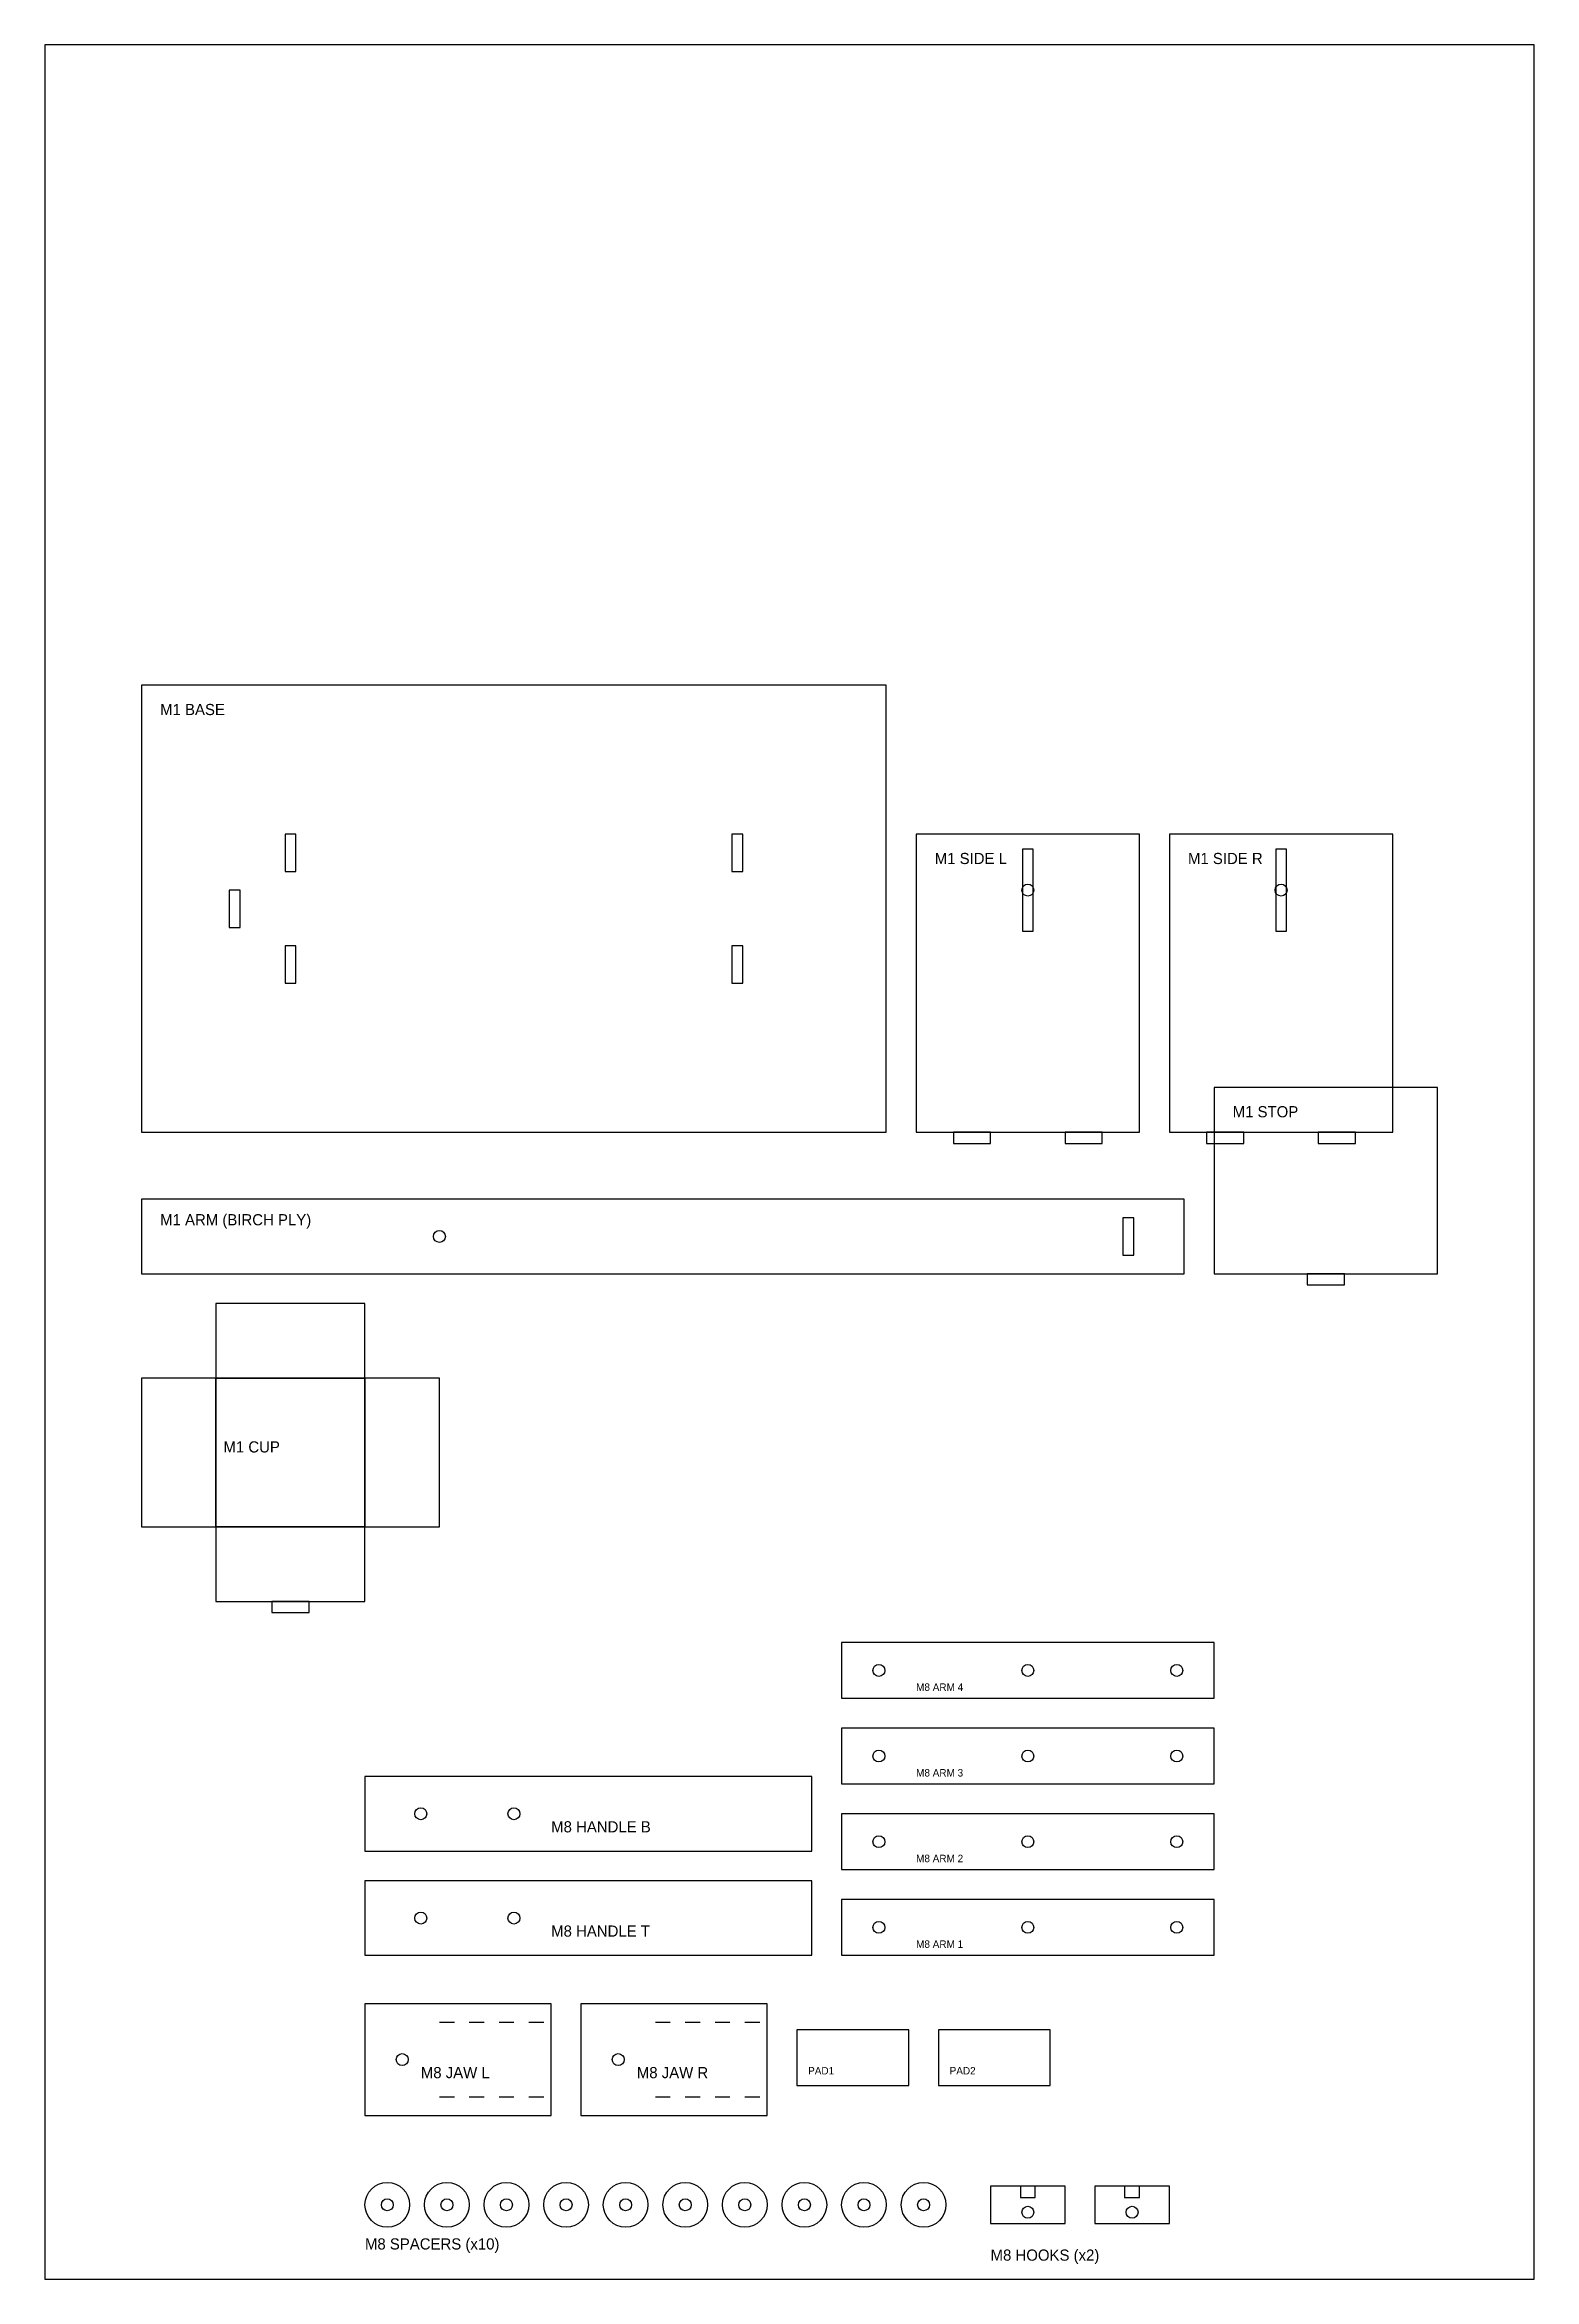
# Model space of a CAD drawing. Header units: metres. Extents: x 0 to 400, y 0 to 600.
import ezdxf

# ---------------------------------------------------------------- set-up
doc = ezdxf.new("R2010")
doc.units = ezdxf.units.M
for name, color, linetype in [('CUTS', 7, 'Continuous'), ('ENGRAVE', 1, 'Continuous'), ('SHEET', 8, 'Continuous')]:
    doc.layers.add(name, color=color, linetype=linetype)

msp = doc.modelspace()

# ---------------------------------------------------------------- linework, layer by layer
at = {"layer": 'CUTS'}
for points in [[(26, 308), (226, 308), (226, 428), (26, 428)], [(64.55, 378), (67.45, 378), (67.45, 388), (64.55, 388)], [(184.55, 378), (187.45, 378), (187.45, 388), (184.55, 388)], [(234, 308), (294, 308), (294, 388), (234, 388)], [(262.55, 362), (265.45, 362), (265.45, 384), (262.55, 384)], [(302, 308), (362, 308), (362, 388), (302, 388)], [(330.55, 362), (333.45, 362), (333.45, 384), (330.55, 384)], [(49.55, 363), (52.45, 363), (52.45, 373), (49.55, 373)], [(64.55, 348), (67.45, 348), (67.45, 358), (64.55, 358)], [(184.55, 348), (187.45, 348), (187.45, 358), (184.55, 358)], [(314, 270), (374, 270), (374, 320), (314, 320)], [(244, 305), (254, 305), (254, 308), (244, 308)], [(274, 305), (284, 305), (284, 308), (274, 308)], [(312, 305), (322, 305), (322, 308), (312, 308)], [(342, 305), (352, 305), (352, 308), (342, 308)], [(26, 270), (306, 270), (306, 290), (26, 290)], [(289.55, 275), (292.45, 275), (292.45, 285), (289.55, 285)], [(339, 267), (349, 267), (349, 270), (339, 270)], [(46, 242), (86, 242), (86, 262), (46, 262)], [(26, 202), (46, 202), (46, 242), (26, 242)], [(46, 202), (86, 202), (86, 242), (46, 242)], [(86, 202), (106, 202), (106, 242), (86, 242)], [(46, 182), (86, 182), (86, 202), (46, 202)], [(61, 179), (71, 179), (71, 182), (61, 182)], [(214, 156), (314, 156), (314, 171), (214, 171)], [(214, 133), (314, 133), (314, 148), (214, 148)], [(86, 115), (206, 115), (206, 135), (86, 135)], [(214, 110), (314, 110), (314, 125), (214, 125)], [(86, 87), (206, 87), (206, 107), (86, 107)], [(214, 87), (314, 87), (314, 102), (214, 102)], [(86, 44), (136, 44), (136, 74), (86, 74)], [(144, 44), (194, 44), (194, 74), (144, 74)], [(202, 52), (232, 52), (232, 67), (202, 67)], [(240, 52), (270, 52), (270, 67), (240, 67)], [(254, 15), (274, 15), (274, 25), (254, 25)], [(262, 25), (262, 22), (266, 22), (266, 25)], [(282, 15), (302, 15), (302, 25), (282, 25)], [(290, 25), (290, 22), (294, 22), (294, 25)]]:
    msp.add_lwpolyline(points, close=True, dxfattribs=at)
for centre, radius in [((264, 373), 1.6), ((332, 373), 1.6), ((106, 280), 1.6), ((224, 163.5), 1.6), ((264, 163.5), 1.6), ((304, 163.5), 1.6), ((224, 140.5), 1.6), ((264, 140.5), 1.6), ((304, 140.5), 1.6), ((101, 125), 1.6), ((126, 125), 1.6), ((224, 117.5), 1.6), ((264, 117.5), 1.6), ((304, 117.5), 1.6), ((101, 97), 1.6), ((126, 97), 1.6), ((224, 94.5), 1.6), ((264, 94.5), 1.6), ((304, 94.5), 1.6), ((96, 59), 1.6), ((154, 59), 1.6), ((92, 20), 6), ((108, 20), 6), ((124, 20), 6), ((140, 20), 6), ((156, 20), 6), ((172, 20), 6), ((188, 20), 6), ((204, 20), 6), ((220, 20), 6), ((236, 20), 6), ((92, 20), 1.6), ((108, 20), 1.6), ((124, 20), 1.6), ((140, 20), 1.6), ((156, 20), 1.6), ((172, 20), 1.6), ((188, 20), 1.6), ((204, 20), 1.6), ((220, 20), 1.6), ((236, 20), 1.6), ((264, 18), 1.6), ((292, 18), 1.6)]:
    msp.add_circle(centre, radius, dxfattribs=at)
at = {"layer": 'ENGRAVE'}
for p, q in [((46, 242), (86, 242)), ((46, 202), (46, 242)), ((86, 202), (86, 242)), ((46, 202), (86, 202)), ((106, 69), (110, 69)), ((114, 69), (118, 69)), ((122, 69), (126, 69)), ((130, 69), (134, 69)), ((164, 69), (168, 69)), ((172, 69), (176, 69)), ((180, 69), (184, 69)), ((188, 69), (192, 69)), ((106, 49), (110, 49)), ((114, 49), (118, 49)), ((122, 49), (126, 49)), ((130, 49), (134, 49)), ((164, 49), (168, 49)), ((172, 49), (176, 49)), ((180, 49), (184, 49)), ((188, 49), (192, 49))]:
    msp.add_line(p, q, dxfattribs=at)
at = {"layer": 'SHEET', "color": 8}
msp.add_lwpolyline([(0, 0), (400, 0), (400, 600), (0, 600)], close=True, dxfattribs=at)

# ---------------------------------------------------------------- texts
at = {"layer": 'ENGRAVE'}
for s, height, p in [('M1 BASE', 3, (31, 420)), ('M1 SIDE L', 3, (239, 380)), ('M1 SIDE R', 3, (307, 380)), ('M1 STOP', 3, (319, 312)), ('M1 ARM (BIRCH PLY)', 3, (31, 283)), ('M1 CUP', 3, (48, 222)), ('M8 ARM 4', 2, (234, 158)), ('M8 ARM 3', 2, (234, 135)), ('M8 HANDLE B', 3, (136, 120)), ('M8 ARM 2', 2, (234, 112)), ('M8 HANDLE T', 3, (136, 92)), ('M8 ARM 1', 2, (234, 89)), ('M8 JAW L', 3, (101, 54)), ('M8 JAW R', 3, (159, 54)), ('PAD1', 2, (205, 55)), ('PAD2', 2, (243, 55)), ('M8 SPACERS (x10)', 3, (86, 8)), ('M8 HOOKS (x2)', 3, (254, 5))]:
    msp.add_text(s, height=height, dxfattribs=at).set_placement(p)

doc.saveas('drawing.dxf')
